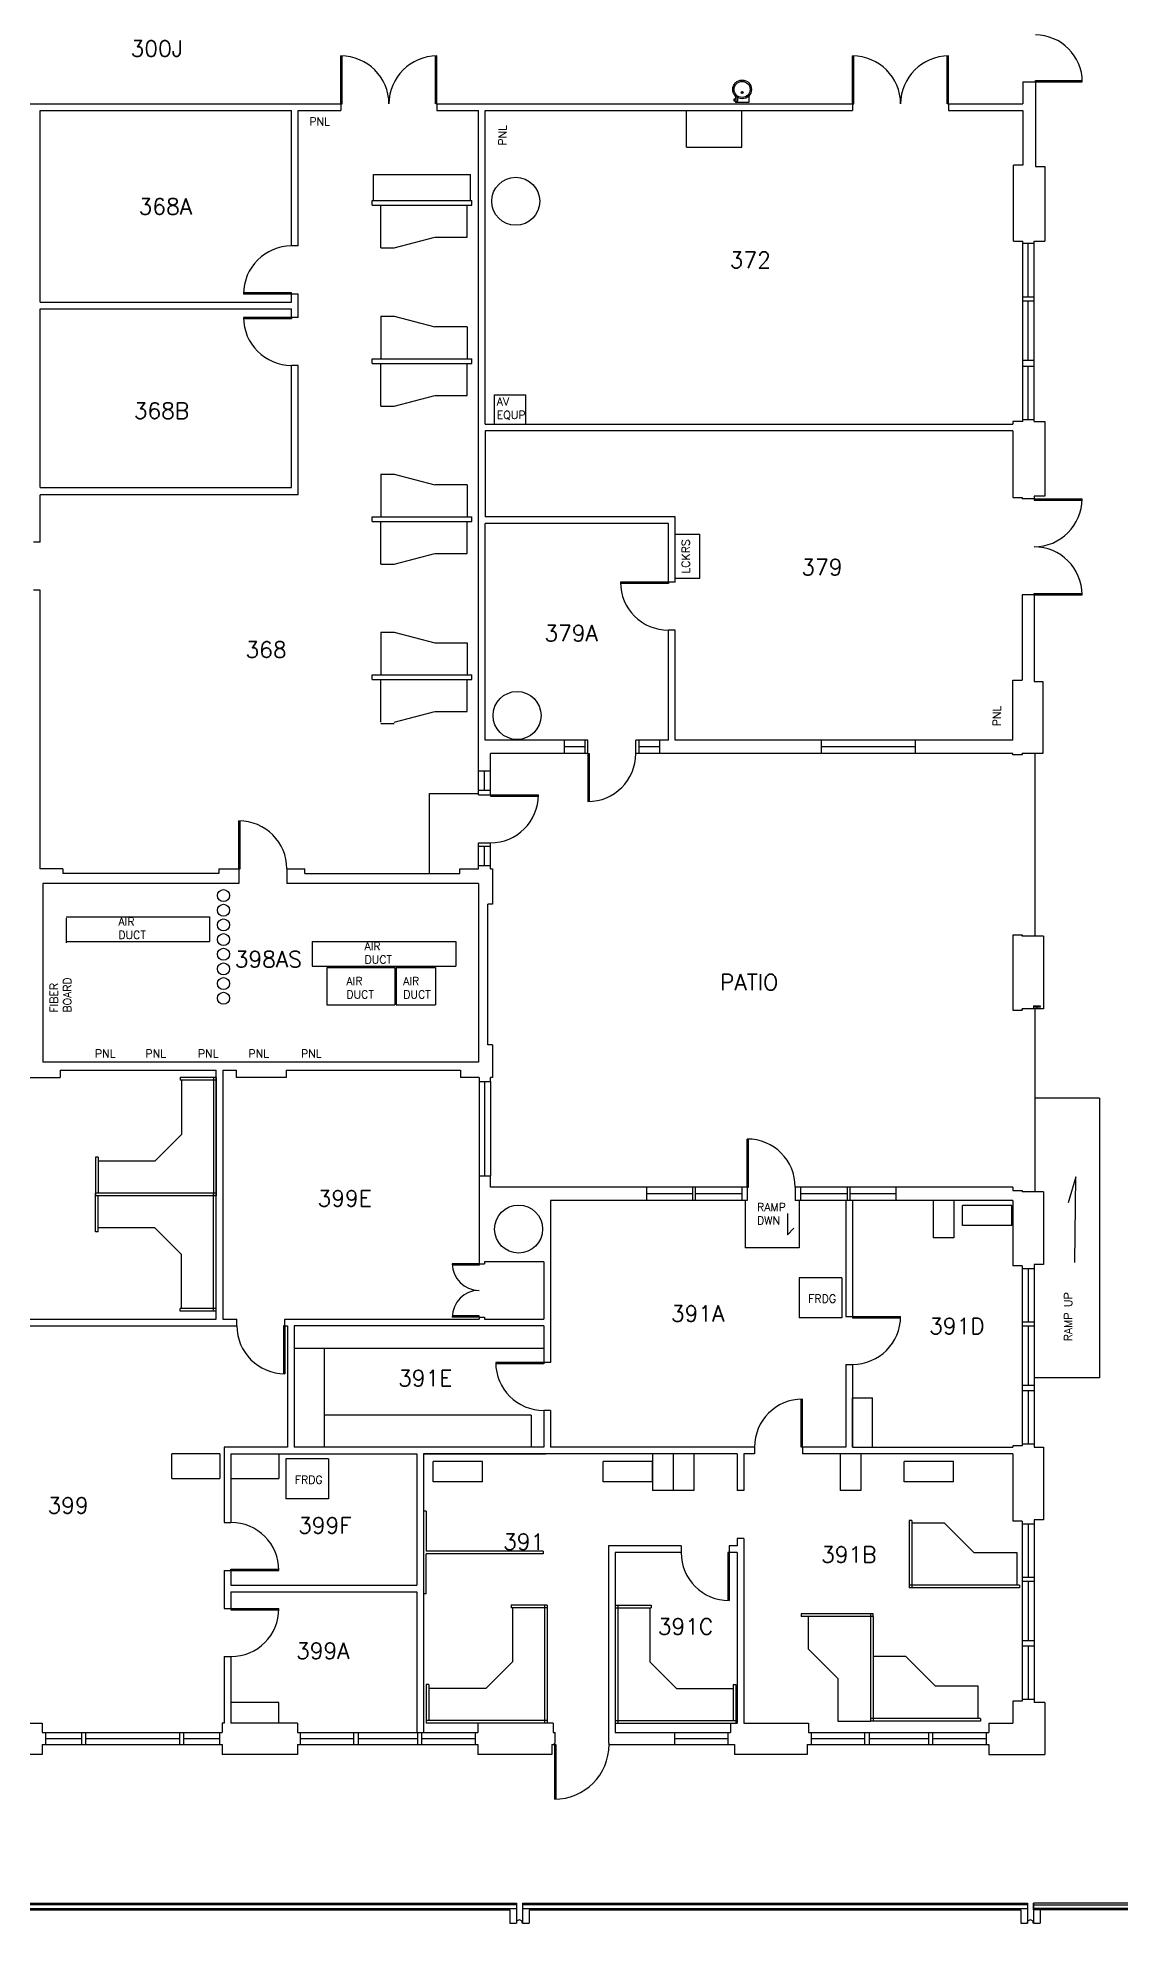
# Model space of a CAD drawing. Header units: inches. Extents: x -10292 to -5324, y 13584 to 17309.
# Drawn here: x -6890 to -6079, y 14535 to 15949 of the extents above; entities that cross this region are included whole.
import ezdxf
from ezdxf.enums import TextEntityAlignment as Align

# ---------------------------------------------------------------- set-up
doc = ezdxf.new("R2010")
doc.units = ezdxf.units.IN
doc.header["$MEASUREMENT"] = 0
doc.layers.get('0').update_dxf_attribs({"plot": 0})
for name, color, linetype in [('A-AREA-IDEN', 7, 'Continuous'), ('A-COLS', 1, 'Continuous'), ('A-DOOR', 3, 'Continuous'), ('A-EQPM', 9, 'Continuous'), ('A-FLOR', 9, 'Continuous'), ('A-FLOR-CASE', 11, 'Continuous'), ('A-FLOR-HRAL', 4, 'Continuous'), ('A-FLOR-PFIX', 9, 'Continuous'), ('A-FLOR-STRS', 9, 'Continuous'), ('A-FURN', 9, 'Continuous'), ('A-GLAZ', 5, 'Continuous'), ('A-WALL-FULL', 7, 'Continuous'), ('A-WALL-PRTN', 9, 'Continuous')]:
    doc.layers.add(name, color=color, linetype=linetype)
doc.layers.get('0').off()
doc.styles.add('SM_BLK_TEXT', font='TC-SIMP.SHX')
doc.styles.get("Standard").update_dxf_attribs({"font": 'romans.shx', "height": 12})

# ---------------------------------------------------------------- blocks, each defined once
blk = doc.blocks.new('WATERFOUNTAIN')
at = {"layer": 'A-FLOR-PFIX'}
for p, q in [((-5, 5), (-5, 2.5)), ((-5, 1.3), (-5, 0)), ((5, 0), (-5, 0)), ((0.8, 7.6), (-0.7, 7.6)), ((0.1, 6.9), (0.1, 8.4)), ((5, 5), (5, 0))]:
    blk.add_line(p, q, dxfattribs=at)
blk.add_lwpolyline([(-6.1, 2.5), (-6.1, 1.3), (-3.3, 1.3), (-3.3, 2.5)], close=True, dxfattribs=at)
for centre, radius in [((0, 9.9), 7), ((0, 9.9), 6), ((-5.6, 1.9), 0.344), ((0.1, 7.6), 0.75)]:
    blk.add_circle(centre, radius, dxfattribs=at)
at = {"style": 'SM_BLK_TEXT'}
for tag, p in [('INFO_BLOCK_ID', (0, 0)), ('SM_DESCRIPTION', (0, -18)), ('ROOM_NUMBER', (0, -9)), ('HEIGHT', (0, -27)), ('COMMENT', (0, -36))]:
    blk.add_attdef(tag, text='', height=6, dxfattribs=at).set_placement(p, align=Align.CENTER)

msp = doc.modelspace()

# ---------------------------------------------------------------- linework, layer by layer
at = {"layer": 'A-COLS'}
for centre in [(-6531.8, 15826.3), (-6530.8, 15440.8), (-6529.6, 15055.8)]:
    msp.add_circle(centre, 18, dxfattribs=at)
at = {"layer": 'A-DOOR'}
for p, q in [((-6662.8, 15899.3), (-6662.8, 15935.3)), ((-6661.8, 15899.3), (-6661.8, 15935.3)), ((-6591.8, 15899.3), (-6591.8, 15935.3)), ((-6590.8, 15899.3), (-6590.8, 15935.3)), ((-6279.3, 15899.3), (-6279.3, 15935.3)), ((-6278.3, 15899.3), (-6278.3, 15935.3)), ((-6208.3, 15899.3), (-6208.3, 15935.3)), ((-6207.3, 15899.3), (-6207.3, 15935.3)), ((-6142.3, 15915.8), (-6142.3, 15916.8)), ((-6142.3, 15916.8), (-6107.1, 15916.8)), ((-6142.3, 15915.8), (-6107.1, 15915.8)), ((-6662.8, 15899.3), (-6661.8, 15899.3)), ((-6590.8, 15899.3), (-6591.8, 15899.3)), ((-6279.3, 15899.3), (-6278.3, 15899.3)), ((-6207.3, 15899.3), (-6208.3, 15899.3)), ((-6699.8, 15757.8), (-6735.8, 15757.8)), ((-6699.8, 15756.8), (-6735.8, 15756.8)), ((-6699.8, 15756.8), (-6699.8, 15757.8)), ((-6699.8, 15739.3), (-6735.8, 15739.3)), ((-6699.8, 15738.3), (-6735.8, 15738.3)), ((-6699.8, 15739.3), (-6699.8, 15738.3)), ((-6143.3, 15603.3), (-6107.3, 15603.3)), ((-6143.3, 15603.3), (-6143.3, 15602.3)), ((-6143.3, 15602.3), (-6107.3, 15602.3)), ((-6417.3, 15540.8), (-6453.3, 15540.8)), ((-6417.3, 15539.8), (-6453.3, 15539.8)), ((-6417.3, 15540.8), (-6417.3, 15539.8)), ((-6143.3, 15531.3), (-6143.3, 15532.3)), ((-6143.3, 15532.3), (-6107.3, 15532.3)), ((-6143.3, 15531.3), (-6107.3, 15531.3)), ((-6477.8, 15412.3), (-6477.8, 15376.3)), ((-6477.8, 15412.3), (-6476.8, 15412.3)), ((-6476.8, 15412.3), (-6476.8, 15376.3)), ((-6550.8, 15381.3), (-6514.8, 15381.3)), ((-6550.8, 15381.3), (-6550.8, 15380.3)), ((-6550.8, 15380.3), (-6514.8, 15380.3)), ((-6739.3, 15325.8), (-6739.3, 15361.8)), ((-6738.3, 15325.8), (-6738.3, 15361.8)), ((-6739.3, 15325.8), (-6738.3, 15325.8)), ((-6358.3, 15087.3), (-6358.3, 15123.3)), ((-6357.3, 15087.3), (-6357.3, 15123.3)), ((-6358.3, 15087.3), (-6357.3, 15087.3)), ((-6559.3, 15029.8), (-6579.3, 15029.8)), ((-6559.3, 15028.8), (-6579.3, 15028.8)), ((-6559.3, 15029.8), (-6559.3, 15028.8)), ((-6559.3, 14990.8), (-6579.3, 14990.8)), ((-6559.3, 14989.8), (-6579.3, 14989.8)), ((-6559.3, 14989.8), (-6559.3, 14990.8)), ((-6279.3, 14990.3), (-6243.3, 14990.3)), ((-6279.3, 14990.3), (-6279.3, 14989.3)), ((-6279.3, 14989.3), (-6243.3, 14989.3)), ((-6704.8, 14983.3), (-6705.8, 14983.3)), ((-6705.8, 14983.3), (-6705.8, 14947.3)), ((-6704.8, 14983.3), (-6704.8, 14947.3)), ((-6510.8, 14955.8), (-6546.8, 14955.8)), ((-6510.8, 14954.8), (-6546.8, 14954.8)), ((-6510.8, 14955.8), (-6510.8, 14954.8)), ((-6317.8, 14892.3), (-6317.8, 14928.3)), ((-6316.8, 14892.3), (-6316.8, 14928.3)), ((-6316.8, 14892.3), (-6317.8, 14892.3)), ((-6745.3, 14799.8), (-6745.3, 14800.8)), ((-6745.3, 14800.8), (-6709.3, 14800.8)), ((-6371.8, 14813.3), (-6372.8, 14813.3)), ((-6372.8, 14813.3), (-6372.8, 14777.3)), ((-6371.8, 14813.3), (-6371.8, 14777.3)), ((-6745.3, 14799.8), (-6709.3, 14799.8)), ((-6745.3, 14771.3), (-6709.3, 14771.3)), ((-6745.3, 14771.3), (-6745.3, 14770.3)), ((-6745.3, 14770.3), (-6709.3, 14770.3)), ((-6502.8, 14669.3), (-6502.8, 14628.3)), ((-6502.8, 14669.3), (-6501.8, 14669.3)), ((-6501.8, 14669.3), (-6501.8, 14628.3))]:
    msp.add_line(p, q, dxfattribs=at)
for centre, radius, start, end in [((-6142.3, 15915.8), 35.2, 0, 90), ((-6662.8, 15899.3), 36, 0, 90), ((-6590.8, 15899.3), 36, 90, 180), ((-6279.3, 15899.3), 36, 0, 90), ((-6207.3, 15899.3), 36, 90, 180), ((-6699.8, 15756.8), 36, 90, 180), ((-6699.8, 15739.3), 36, 180, 270), ((-6143.3, 15603.3), 36, 270, 0), ((-6143.3, 15531.3), 36, 0, 90), ((-6417.3, 15540.8), 36, 180, 270), ((-6477.8, 15412.3), 36, 270, 0), ((-6550.8, 15381.3), 36, 270, 0), ((-6739.3, 15325.8), 36, 0, 90), ((-6358.3, 15087.3), 36, 0, 90), ((-6559.3, 15029.8), 20, 180, 270), ((-6559.3, 14989.8), 20, 90, 180), ((-6279.3, 14990.3), 36, 270, 0), ((-6704.8, 14983.3), 36, 180, 270), ((-6510.8, 14955.8), 36, 180, 270), ((-6316.8, 14892.3), 36, 90, 180), ((-6745.3, 14799.8), 36, 0, 90), ((-6371.8, 14813.3), 36, 180, 270), ((-6745.3, 14771.3), 36, 270, 0), ((-6502.8, 14669.3), 41, 270, 0)]:
    msp.add_arc(centre, radius, start, end, dxfattribs=at)
at = {"layer": 'A-EQPM'}
for p, q in [((-6547.8, 15681.3), (-6524.3, 15681.3)), ((-6547.8, 15659.3), (-6547.8, 15681.3)), ((-6524.3, 15659.3), (-6524.3, 15681.3)), ((-6868.8, 15289.8), (-6761.3, 15289.8)), ((-6868.8, 15288.8), (-6868.8, 15270.3)), ((-6761.3, 15289.8), (-6761.3, 15271.3)), ((-6868.8, 15271.3), (-6761.3, 15271.3)), ((-6684.3, 15271.3), (-6576.8, 15271.3)), ((-6684.3, 15271.3), (-6684.3, 15252.8)), ((-6576.8, 15271.3), (-6576.8, 15252.8)), ((-6684.3, 15252.8), (-6576.8, 15252.8)), ((-6673.3, 15251.8), (-6673.3, 15223.8)), ((-6673.2, 15251.8), (-6622.3, 15251.8)), ((-6622.3, 15251.8), (-6622.3, 15223.8)), ((-6621.3, 15251.8), (-6591.8, 15251.8)), ((-6621.3, 15251.8), (-6621.3, 15223.8)), ((-6591.8, 15251.8), (-6591.8, 15223.8)), ((-6673.3, 15223.8), (-6622.5, 15223.8)), ((-6621.3, 15223.8), (-6591.8, 15223.8)), ((-6319.3, 15019.3), (-6319.3, 14989.3)), ((-6287.3, 15019.3), (-6319.3, 15019.3)), ((-6287.3, 15019.3), (-6287.3, 14989.3)), ((-6287.3, 14989.3), (-6319.3, 14989.3)), ((-6704.2, 14883.6), (-6704.2, 14853.6)), ((-6672.2, 14883.6), (-6704.2, 14883.6)), ((-6672.2, 14883.6), (-6672.2, 14853.6)), ((-6672.2, 14853.6), (-6704.2, 14853.6))]:
    msp.add_line(p, q, dxfattribs=at)
for centre in [(-6750.8, 15305.8), (-6750.8, 15294.8), (-6750.8, 15283.8), (-6750.8, 15272.8), (-6750.8, 15261.8), (-6750.8, 15250.8), (-6750.8, 15239.8), (-6750.8, 15228.8)]:
    msp.add_circle(centre, 4.5, dxfattribs=at)
at = {"layer": 'A-FLOR'}
for p, q in [((-6142.8, 15412.3), (-6142.8, 15275.3)), ((-6142.8, 15220.8), (-6142.8, 15083.8)), ((-6094.3, 15153.8), (-6142.8, 15153.8)), ((-6094.3, 15153.8), (-6094.3, 14944.3)), ((-6112, 15094.9), (-6117.6, 15075.4)), ((-6112.6, 15030.7), (-6112, 15094.9)), ((-6359.8, 15077.3), (-6359.8, 15041.8)), ((-6319.3, 15077.3), (-6319.3, 15041.8)), ((-6328, 15067.4), (-6328, 15051.4)), ((-6328, 15051.4), (-6323.4, 15056.5)), ((-6319.3, 15041.8), (-6359.8, 15041.8)), ((-6094.3, 14944.3), (-6142.8, 14944.3)), ((-6909.8, 14550.3), (-6531.3, 14550.3)), ((-6531.3, 14550.3), (-6531.3, 14535.3)), ((-6526.8, 14550.3), (-6526.8, 14545.3)), ((-6526.8, 14550.3), (-6148.3, 14550.3)), ((-6148.3, 14550.3), (-6148.3, 14535.3)), ((-6025.8, 14550.3), (-6143.8, 14550.3)), ((-6143.8, 14545.3), (-6143.8, 14550.3)), ((-6143.8, 14550.3), (-6143.8, 14545.3)), ((-6904.8, 14545.3), (-6536.3, 14545.3)), ((-6536.3, 14545.3), (-6536.3, 14535.3)), ((-6536.3, 14535.3), (-6531.3, 14535.3)), ((-6526.8, 14545.3), (-6526.8, 14535.3)), ((-6526.8, 14535.3), (-6521.8, 14535.3)), ((-6521.8, 14545.3), (-6153.3, 14545.3)), ((-6521.8, 14545.3), (-6521.8, 14535.3)), ((-6153.3, 14545.3), (-6153.3, 14535.3)), ((-6153.3, 14535.3), (-6148.3, 14535.3)), ((-6020.8, 14545.3), (-6143.8, 14545.3)), ((-6143.8, 14545.3), (-6143.8, 14535.3)), ((-6143.8, 14535.3), (-6138.8, 14535.3)), ((-6138.8, 14545.3), (-6138.8, 14535.3))]:
    msp.add_line(p, q, dxfattribs=at)
for centre in [(-6529.1, 14535.6), (-6146.1, 14535.6)]:
    msp.add_arc(centre, 2.26, 353.9744, 186.0256, dxfattribs=at)
at = {"layer": 'A-FLOR-CASE'}
for p, q in [((-6403.8, 15866.8), (-6403.8, 15894.3)), ((-6362.3, 15866.8), (-6362.3, 15894.3)), ((-6403.8, 15866.8), (-6362.3, 15866.8)), ((-6638.3, 15846.3), (-6565.8, 15846.3)), ((-6638.3, 15826.8), (-6638.3, 15846.3)), ((-6565.8, 15826.8), (-6565.8, 15846.3)), ((-6412.3, 15576.8), (-6393.8, 15576.8)), ((-6393.8, 15543.8), (-6393.8, 15576.8)), ((-6412.3, 15543.8), (-6393.8, 15543.8)), ((-6218.8, 15076.8), (-6218.8, 15049.3)), ((-6203.3, 15076.8), (-6203.3, 15049.3)), ((-6160, 15073.4), (-6197, 15073.4)), ((-6197, 15058.4), (-6197, 15073.4)), ((-6160, 15058.4), (-6160, 15073.4)), ((-6160, 15058.4), (-6197, 15058.4)), ((-6203.3, 15049.3), (-6218.8, 15049.3)), ((-6510.8, 14966.3), (-6697.8, 14966.3)), ((-6675.3, 14966.3), (-6675.3, 14892.3)), ((-6279.3, 14892.3), (-6279.3, 14929.3)), ((-6279.3, 14929.3), (-6264.3, 14929.3)), ((-6264.3, 14892.3), (-6264.3, 14929.3)), ((-6520.3, 14916.3), (-6675.3, 14916.3)), ((-6520.3, 14916.3), (-6520.3, 14892.3)), ((-6753.5, 14887.3), (-6789.5, 14887.3)), ((-6789.5, 14868.8), (-6789.5, 14887.3)), ((-6753.5, 14887.3), (-6753.5, 14868.8)), ((-6709.3, 14887.3), (-6709.3, 14868.8)), ((-6429.2, 14887.3), (-6429.2, 14859.8)), ((-6413.7, 14887.3), (-6413.7, 14859.8)), ((-6398.2, 14887.3), (-6398.2, 14859.8)), ((-6288.6, 14887.3), (-6288.6, 14859.8)), ((-6279.3, 14892.3), (-6264.3, 14892.3)), ((-6273.1, 14887.3), (-6273.1, 14859.8)), ((-6556.7, 14881.4), (-6593.7, 14881.4)), ((-6593.7, 14866.4), (-6593.7, 14881.4)), ((-6556.7, 14866.4), (-6556.7, 14881.4)), ((-6429.2, 14881.4), (-6466.2, 14881.4)), ((-6466.2, 14866.4), (-6466.2, 14881.4)), ((-6429.2, 14866.4), (-6429.2, 14881.4)), ((-6203.6, 14881.4), (-6240.6, 14881.4)), ((-6240.6, 14866.4), (-6240.6, 14881.4)), ((-6203.6, 14866.4), (-6203.6, 14881.4)), ((-6789.5, 14868.8), (-6753.5, 14868.8)), ((-6745.3, 14868.8), (-6709.3, 14868.8)), ((-6556.7, 14866.4), (-6593.7, 14866.4)), ((-6429.2, 14866.4), (-6466.2, 14866.4)), ((-6413.7, 14859.8), (-6429.2, 14859.8)), ((-6398.2, 14859.8), (-6413.7, 14859.8)), ((-6273.1, 14859.8), (-6288.6, 14859.8)), ((-6203.6, 14866.4), (-6240.6, 14866.4)), ((-6709.3, 14700.8), (-6745.3, 14700.8)), ((-6709.3, 14685.3), (-6709.3, 14700.8))]:
    msp.add_line(p, q, dxfattribs=at)
at = {"layer": 'A-FLOR-HRAL'}
for p, q in [((-6909.8, 14549.3), (-6531.3, 14549.3)), ((-6531.3, 14549.3), (-6531.3, 14546.3)), ((-6526.8, 14549.3), (-6148.3, 14549.3)), ((-6526.8, 14549.3), (-6526.8, 14546.3)), ((-6148.3, 14549.3), (-6148.3, 14546.3)), ((-6143.8, 14549.3), (-6143.8, 14546.3)), ((-6021.8, 14548.8), (-6143.8, 14548.8)), ((-6143.8, 14548.8), (-6143.8, 14546.3)), ((-6909.8, 14546.3), (-6531.3, 14546.3)), ((-6526.8, 14546.3), (-6148.3, 14546.3)), ((-6021.8, 14546.3), (-6143.8, 14546.3))]:
    msp.add_line(p, q, dxfattribs=at)
at = {"layer": 'A-FLOR-STRS'}
for p, q in [((-6596.3, 15322.3), (-6596.3, 15382.3)), ((-6596.3, 15382.3), (-6559.8, 15382.3))]:
    msp.add_line(p, q, dxfattribs=at)
at = {"layer": 'A-FURN'}
for p, q in [((-6632.8, 15791.3), (-6632.8, 15823.3)), ((-6568.3, 15799.3), (-6568.3, 15823.3)), ((-6632.8, 15791.3), (-6622.8, 15791.3)), ((-6622.8, 15791.3), (-6592.3, 15799.3)), ((-6592.1, 15799.3), (-6568.3, 15799.3)), ((-6632.8, 15740.3), (-6622.8, 15740.3)), ((-6632.8, 15740.3), (-6632.8, 15708.3)), ((-6622.8, 15740.3), (-6592.3, 15732.3)), ((-6592.1, 15732.4), (-6568.3, 15732.4)), ((-6568.3, 15732.3), (-6568.3, 15708.3)), ((-6632.8, 15672.8), (-6632.8, 15704.8)), ((-6568.3, 15680.8), (-6568.3, 15704.8)), ((-6622.8, 15672.8), (-6592.3, 15680.8)), ((-6592.1, 15680.8), (-6568.3, 15680.8)), ((-6632.8, 15672.8), (-6622.8, 15672.8)), ((-6632.8, 15621.8), (-6622.8, 15621.8)), ((-6632.8, 15621.8), (-6632.8, 15589.8)), ((-6622.8, 15621.8), (-6592.3, 15613.8)), ((-6592.1, 15613.9), (-6568.3, 15613.9)), ((-6568.3, 15613.8), (-6568.3, 15589.8)), ((-6632.8, 15554.3), (-6632.8, 15586.3)), ((-6568.3, 15562.3), (-6568.3, 15586.3)), ((-6632.8, 15554.3), (-6622.8, 15554.3)), ((-6622.8, 15554.3), (-6592.3, 15562.3)), ((-6592.1, 15562.3), (-6568.3, 15562.3)), ((-6632.8, 15503.3), (-6622.8, 15503.3)), ((-6632.8, 15503.3), (-6632.8, 15471.3)), ((-6622.8, 15503.3), (-6592.3, 15495.3)), ((-6592.1, 15495.4), (-6568.3, 15495.4)), ((-6568.3, 15495.3), (-6568.3, 15471.3)), ((-6632.8, 15435.8), (-6632.8, 15467.8)), ((-6568.3, 15443.8), (-6568.3, 15467.8)), ((-6622.8, 15435.8), (-6592.3, 15443.8)), ((-6592.1, 15443.8), (-6568.3, 15443.8)), ((-6632.8, 15434.8), (-6622.8, 15434.8)), ((-6782.3, 15167.3), (-6782.3, 15126.8)), ((-6802.3, 15106.8), (-6782.3, 15126.8)), ((-6802.3, 15106.8), (-6844.8, 15106.8)), ((-6802.3, 15056.8), (-6844.8, 15056.8)), ((-6802.3, 15056.8), (-6782.3, 15036.8)), ((-6782.3, 14996.3), (-6782.3, 15036.8)), ((-6210.3, 14835.3), (-6234.8, 14835.3)), ((-6210.3, 14835.3), (-6188.3, 14813.3)), ((-6188.3, 14813.3), (-6156.3, 14813.3)), ((-6156.3, 14813.3), (-6156.3, 14788.8)), ((-6534.3, 14771.8), (-6534.3, 14731.3)), ((-6431.3, 14771.8), (-6431.3, 14731.3)), ((-6312.3, 14740.8), (-6312.3, 14765.3)), ((-6554.3, 14711.3), (-6534.3, 14731.3)), ((-6411.3, 14711.3), (-6431.3, 14731.3)), ((-6312.3, 14740.8), (-6290.3, 14718.8)), ((-6239.3, 14735.3), (-6263.8, 14735.3)), ((-6239.3, 14735.3), (-6217.3, 14713.3)), ((-6290.3, 14718.8), (-6290.3, 14686.8)), ((-6554.3, 14711.3), (-6596.8, 14711.3)), ((-6411.3, 14711.3), (-6368.8, 14711.3)), ((-6217.3, 14713.3), (-6185.3, 14713.3)), ((-6185.3, 14713.3), (-6185.3, 14688.8)), ((-6290.3, 14686.8), (-6265.8, 14686.8))]:
    msp.add_line(p, q, dxfattribs=at)
at = {"layer": 'A-GLAZ'}
for p, q in [((-6151.8, 15754.8), (-6151.8, 15794.8)), ((-6147.8, 15754.8), (-6147.8, 15794.8)), ((-6143.3, 15754.8), (-6143.3, 15794.8)), ((-6151.8, 15707.3), (-6151.8, 15751.8)), ((-6147.8, 15707.3), (-6147.8, 15751.8)), ((-6143.3, 15707.3), (-6143.3, 15751.8)), ((-6151.8, 15662.8), (-6151.8, 15702.8)), ((-6147.8, 15662.8), (-6147.8, 15702.8)), ((-6143.3, 15662.8), (-6143.3, 15702.8)), ((-6479.8, 15422.3), (-6495.3, 15422.3)), ((-6479.8, 15417.3), (-6495.3, 15417.3)), ((-6479.8, 15412.3), (-6495.3, 15412.3)), ((-6423.8, 15422.3), (-6439.3, 15422.3)), ((-6423.8, 15417.3), (-6439.3, 15417.3)), ((-6423.8, 15412.3), (-6439.3, 15412.3)), ((-6232.3, 15422.3), (-6302.8, 15422.3)), ((-6232.3, 15417.3), (-6302.8, 15417.3)), ((-6232.3, 15412.3), (-6302.8, 15412.3)), ((-6559.8, 15384.8), (-6559.8, 15399.3)), ((-6555.3, 15384.8), (-6555.3, 15399.3)), ((-6550.8, 15384.8), (-6550.8, 15399.3)), ((-6559.8, 15328.3), (-6559.8, 15342.8)), ((-6555.3, 15328.3), (-6555.3, 15342.8)), ((-6550.8, 15328.3), (-6550.8, 15342.8)), ((-6559.3, 15166.3), (-6559.3, 15095.8)), ((-6555.1, 15166.3), (-6555.1, 15095.8)), ((-6550.8, 15166.3), (-6550.8, 15095.8)), ((-6399.3, 15087.3), (-6433.8, 15087.3)), ((-6362.3, 15087.3), (-6397.3, 15087.3)), ((-6283.3, 15087.3), (-6318.3, 15087.3)), ((-6246.8, 15087.3), (-6281.3, 15087.3)), ((-6399.3, 15082.3), (-6433.8, 15082.3)), ((-6399.3, 15077.3), (-6433.8, 15077.3)), ((-6362.3, 15082.3), (-6397.3, 15082.3)), ((-6362.3, 15077.3), (-6397.3, 15077.3)), ((-6283.3, 15082.3), (-6318.3, 15082.3)), ((-6283.3, 15077.3), (-6318.3, 15077.3)), ((-6246.8, 15082.3), (-6281.3, 15082.3)), ((-6246.8, 15077.3), (-6281.3, 15077.3)), ((-6152.3, 15026.3), (-6152.3, 14986.3)), ((-6147.8, 15026.3), (-6147.8, 14986.3)), ((-6143.3, 15026.3), (-6143.3, 14986.3)), ((-6152.3, 14983.3), (-6152.3, 14938.8)), ((-6147.8, 14983.3), (-6147.8, 14938.8)), ((-6143.3, 14983.3), (-6143.3, 14938.8)), ((-6152.3, 14934.8), (-6152.3, 14894.8)), ((-6147.8, 14934.8), (-6147.8, 14894.8)), ((-6143.3, 14934.8), (-6143.3, 14894.8)), ((-6152.3, 14834.8), (-6152.3, 14794.8)), ((-6147.8, 14834.8), (-6147.8, 14794.8)), ((-6143.3, 14834.8), (-6143.3, 14794.8)), ((-6152.3, 14791.8), (-6152.3, 14747.3)), ((-6147.8, 14791.8), (-6147.8, 14747.3)), ((-6143.3, 14791.8), (-6143.3, 14747.3)), ((-6152.3, 14743.3), (-6152.3, 14703.3)), ((-6147.8, 14743.3), (-6147.8, 14703.3)), ((-6143.3, 14743.3), (-6143.3, 14703.3)), ((-6884.3, 14678.3), (-6857.3, 14678.3)), ((-6884.3, 14673.8), (-6857.3, 14673.8)), ((-6854.3, 14678.3), (-6783.8, 14678.3)), ((-6854.3, 14673.8), (-6783.8, 14673.8)), ((-6780.8, 14678.3), (-6753.8, 14678.3)), ((-6780.8, 14673.8), (-6753.8, 14673.8)), ((-6693.3, 14678.3), (-6653.3, 14678.3)), ((-6693.3, 14673.8), (-6653.3, 14673.8)), ((-6649.8, 14678.3), (-6605.3, 14678.3)), ((-6649.8, 14673.8), (-6605.3, 14673.8)), ((-6602.3, 14678.3), (-6562.3, 14678.3)), ((-6602.3, 14673.8), (-6562.3, 14673.8)), ((-6412.8, 14678.3), (-6372.8, 14678.3)), ((-6412.8, 14673.8), (-6372.8, 14673.8)), ((-6310.3, 14678.3), (-6270.3, 14678.3)), ((-6310.3, 14673.8), (-6270.3, 14673.8)), ((-6266.8, 14678.3), (-6222.3, 14678.3)), ((-6266.8, 14673.8), (-6222.3, 14673.8)), ((-6219.3, 14678.3), (-6179.3, 14678.3)), ((-6219.3, 14673.8), (-6179.3, 14673.8)), ((-6884.3, 14669.3), (-6857.3, 14669.3)), ((-6854.3, 14669.3), (-6783.8, 14669.3)), ((-6780.8, 14669.3), (-6753.8, 14669.3)), ((-6693.3, 14669.3), (-6653.3, 14669.3)), ((-6649.8, 14669.3), (-6605.3, 14669.3)), ((-6602.3, 14669.3), (-6562.3, 14669.3)), ((-6412.8, 14669.3), (-6372.8, 14669.3)), ((-6310.3, 14669.3), (-6270.3, 14669.3)), ((-6266.8, 14669.3), (-6222.3, 14669.3)), ((-6219.3, 14669.3), (-6179.3, 14669.3))]:
    msp.add_line(p, q, dxfattribs=at)
at = {"layer": 'A-WALL-FULL'}
for p, q in [((-6151.8, 15915.8), (-6151.8, 15899.3)), ((-6151.8, 15915.8), (-6142.3, 15915.8)), ((-6142.3, 15915.8), (-6142.3, 15852.3)), ((-6974.8, 15899.3), (-6662.8, 15899.3)), ((-6888.3, 15750.8), (-6888.3, 15894.3)), ((-6888.3, 15894.3), (-6699.8, 15894.3)), ((-6699.8, 15792.8), (-6699.8, 15894.3)), ((-6694.8, 15792.8), (-6694.8, 15894.3)), ((-6694.8, 15894.3), (-6662.8, 15894.3)), ((-6662.8, 15899.3), (-6662.8, 15894.3)), ((-6590.8, 15899.3), (-6590.8, 15894.3)), ((-6590.8, 15899.3), (-6279.3, 15899.3)), ((-6590.8, 15894.3), (-6559.8, 15894.3)), ((-6559.8, 15399.3), (-6559.8, 15894.3)), ((-6554.8, 15659.3), (-6554.8, 15894.3)), ((-6554.8, 15894.3), (-6279.3, 15894.3)), ((-6279.3, 15899.3), (-6279.3, 15894.3)), ((-6207.3, 15899.3), (-6151.8, 15899.3)), ((-6207.3, 15899.3), (-6207.3, 15894.3)), ((-6207.3, 15894.3), (-6151.8, 15894.3)), ((-6151.8, 15894.3), (-6151.8, 15853.3)), ((-6151.8, 15853.3), (-6158.8, 15853.3)), ((-6158.8, 15796.3), (-6158.8, 15853.3)), ((-6142.3, 15852.3), (-6135.3, 15852.3)), ((-6135.3, 15852.3), (-6135.3, 15796.3)), ((-6694.8, 15792.8), (-6699.8, 15792.8)), ((-6158.8, 15796.3), (-6151.8, 15796.3)), ((-6151.8, 15794.8), (-6151.8, 15796.3)), ((-6151.8, 15794.8), (-6143.3, 15794.8)), ((-6143.3, 15794.8), (-6143.3, 15796.3)), ((-6143.3, 15796.3), (-6135.3, 15796.3)), ((-6888.3, 15750.8), (-6699.8, 15750.8)), ((-6694.8, 15756.8), (-6699.8, 15756.8)), ((-6699.8, 15750.8), (-6699.8, 15756.8)), ((-6694.8, 15739.3), (-6694.8, 15756.8)), ((-6151.8, 15754.8), (-6143.3, 15754.8)), ((-6151.8, 15751.8), (-6151.8, 15754.8)), ((-6151.8, 15751.8), (-6143.3, 15751.8)), ((-6143.3, 15751.8), (-6143.3, 15754.8)), ((-6888.3, 15611.8), (-6888.3, 15745.8)), ((-6888.3, 15745.8), (-6699.8, 15745.8)), ((-6699.8, 15739.3), (-6699.8, 15745.8)), ((-6694.8, 15739.3), (-6699.8, 15739.3)), ((-6151.8, 15707.3), (-6143.3, 15707.3)), ((-6151.8, 15702.8), (-6151.8, 15707.3)), ((-6143.3, 15702.8), (-6143.3, 15707.3)), ((-6699.8, 15611.8), (-6699.8, 15703.3)), ((-6694.8, 15703.3), (-6699.8, 15703.3)), ((-6694.8, 15606.3), (-6694.8, 15703.3)), ((-6151.8, 15702.8), (-6143.3, 15702.8)), ((-6554.8, 15659.3), (-6159.3, 15659.3)), ((-6159.3, 15654.3), (-6554.8, 15654.3)), ((-6554.8, 15654.3), (-6554.8, 15589.8)), ((-6159.3, 15661.3), (-6159.3, 15659.3)), ((-6151.8, 15661.3), (-6159.3, 15661.3)), ((-6159.3, 15654.3), (-6159.3, 15604.3)), ((-6151.8, 15661.3), (-6151.8, 15662.8)), ((-6151.8, 15662.8), (-6143.3, 15662.8)), ((-6143.3, 15661.3), (-6143.3, 15662.8)), ((-6143.3, 15661.3), (-6135.3, 15661.3)), ((-6135.3, 15661.3), (-6135.3, 15605.3)), ((-6888.3, 15611.8), (-6699.8, 15611.8)), ((-6694.8, 15606.3), (-6888.3, 15606.3)), ((-6888.3, 15570.8), (-6888.3, 15606.3)), ((-6159.3, 15604.3), (-6152.3, 15604.3)), ((-6152.3, 15604.3), (-6152.3, 15603.3)), ((-6143.3, 15603.3), (-6152.3, 15603.3)), ((-6135.3, 15605.3), (-6143.3, 15605.3)), ((-6143.3, 15605.3), (-6143.3, 15603.3)), ((-6412.3, 15589.8), (-6554.8, 15589.8)), ((-6417.3, 15584.8), (-6554.8, 15584.8)), ((-6554.8, 15422.3), (-6554.8, 15584.8)), ((-6417.3, 15540.8), (-6417.3, 15584.8)), ((-6412.3, 15540.8), (-6412.3, 15589.8)), ((-6888.3, 15570.8), (-6893.3, 15570.8)), ((-6412.3, 15540.8), (-6417.3, 15540.8)), ((-6888.3, 15534.8), (-6893.3, 15534.8)), ((-6888.3, 15325.8), (-6888.3, 15534.8)), ((-6152.3, 15531.3), (-6152.3, 15467.3)), ((-6143.3, 15531.3), (-6152.3, 15531.3)), ((-6143.3, 15531.3), (-6143.3, 15466.3)), ((-6417.3, 15422.3), (-6417.3, 15504.8)), ((-6412.3, 15504.8), (-6417.3, 15504.8)), ((-6412.3, 15422.3), (-6412.3, 15504.8)), ((-6159.3, 15467.3), (-6152.3, 15467.3)), ((-6159.3, 15422.3), (-6159.3, 15467.3)), ((-6143.3, 15466.3), (-6136.8, 15466.3)), ((-6136.8, 15466.3), (-6136.8, 15412.3)), ((-6495.3, 15422.3), (-6554.8, 15422.3)), ((-6550.8, 15399.3), (-6550.8, 15412.3)), ((-6495.3, 15412.3), (-6550.8, 15412.3)), ((-6495.3, 15412.3), (-6495.3, 15422.3)), ((-6479.8, 15412.3), (-6479.8, 15422.3)), ((-6477.8, 15422.3), (-6479.8, 15422.3)), ((-6477.8, 15412.3), (-6479.8, 15412.3)), ((-6477.8, 15412.3), (-6477.8, 15422.3)), ((-6439.3, 15422.3), (-6441.8, 15422.3)), ((-6441.8, 15412.3), (-6441.8, 15422.3)), ((-6439.3, 15412.3), (-6441.8, 15412.3)), ((-6439.3, 15412.3), (-6439.3, 15422.3)), ((-6417.3, 15422.3), (-6423.8, 15422.3)), ((-6423.8, 15412.3), (-6423.8, 15422.3)), ((-6302.8, 15412.3), (-6423.8, 15412.3)), ((-6302.8, 15422.3), (-6412.3, 15422.3)), ((-6302.8, 15422.3), (-6412.3, 15422.3)), ((-6302.8, 15422.3), (-6302.8, 15412.3)), ((-6159.3, 15422.3), (-6232.3, 15422.3)), ((-6232.3, 15422.3), (-6232.3, 15412.3)), ((-6159.3, 15412.3), (-6232.3, 15412.3)), ((-6159.3, 15411.3), (-6159.3, 15412.3)), ((-6152.3, 15411.3), (-6159.3, 15411.3)), ((-6136.8, 15412.3), (-6152.3, 15412.3)), ((-6152.3, 15411.3), (-6152.3, 15412.3)), ((-6152.3, 15412.3), (-6152.3, 15411.3)), ((-6559.8, 15399.3), (-6550.8, 15399.3)), ((-6559.8, 15384.8), (-6550.8, 15384.8)), ((-6559.8, 15381.3), (-6559.8, 15384.8)), ((-6559.8, 15381.3), (-6550.8, 15381.3)), ((-6550.8, 15381.3), (-6550.8, 15384.8)), ((-6559.8, 15342.8), (-6559.8, 15345.3)), ((-6559.8, 15345.3), (-6550.8, 15345.3)), ((-6559.8, 15342.8), (-6550.8, 15342.8)), ((-6550.8, 15342.8), (-6550.8, 15345.3)), ((-6871.3, 15325.8), (-6888.3, 15325.8)), ((-6871.3, 15325.8), (-6871.3, 15322.3)), ((-6754.3, 15325.8), (-6754.3, 15322.3)), ((-6754.3, 15325.8), (-6739.3, 15325.8)), ((-6739.3, 15325.8), (-6739.3, 15314.8)), ((-6703.3, 15325.8), (-6689.8, 15325.8)), ((-6703.3, 15325.8), (-6703.3, 15314.8)), ((-6689.8, 15322.3), (-6689.8, 15325.8)), ((-6573.8, 15322.3), (-6573.8, 15325.8)), ((-6573.8, 15325.8), (-6559.8, 15325.8)), ((-6559.8, 15325.8), (-6559.8, 15328.3)), ((-6559.8, 15328.3), (-6550.8, 15328.3)), ((-6550.8, 15325.8), (-6550.8, 15328.3)), ((-6550.8, 15325.8), (-6549.3, 15325.8)), ((-6549.3, 15325.8), (-6549.3, 15299.3)), ((-6739.3, 15314.8), (-6886.3, 15314.8)), ((-6886.3, 15314.8), (-6886.3, 15180.8)), ((-6754.3, 15322.3), (-6871.3, 15322.3)), ((-6559.8, 15314.8), (-6703.3, 15314.8)), ((-6689.8, 15322.3), (-6573.8, 15322.3)), ((-6559.8, 15314.8), (-6559.8, 15180.8)), ((-6549.3, 15299.3), (-6552.8, 15299.3)), ((-6552.8, 15193.8), (-6552.8, 15299.3)), ((-6159.3, 15276.3), (-6159.3, 15219.8)), ((-6159.3, 15276.3), (-6152.3, 15276.3)), ((-6152.3, 15275.3), (-6152.3, 15276.3)), ((-6152.3, 15276.3), (-6152.3, 15275.3)), ((-6136.3, 15275.3), (-6152.3, 15275.3)), ((-6136.3, 15275.3), (-6136.3, 15220.8)), ((-6159.3, 15219.8), (-6152.3, 15219.8)), ((-6136.3, 15220.8), (-6152.3, 15220.8)), ((-6152.3, 15219.8), (-6152.3, 15220.8)), ((-6152.3, 15220.8), (-6152.3, 15219.8)), ((-6549.3, 15193.8), (-6552.8, 15193.8)), ((-6549.3, 15193.8), (-6549.3, 15169.3)), ((-6897.3, 15169.3), (-6873.3, 15169.3)), ((-6559.8, 15180.8), (-6886.3, 15180.8)), ((-6873.3, 15174.8), (-6756.3, 15174.8)), ((-6873.3, 15174.8), (-6873.3, 15169.3)), ((-6756.3, 14988.3), (-6756.3, 15174.8)), ((-6751.3, 15174.8), (-6751.3, 14988.3)), ((-6751.3, 15174.8), (-6741.3, 15174.8)), ((-6741.3, 15174.8), (-6741.3, 15169.3)), ((-6703.8, 15169.3), (-6741.3, 15169.3)), ((-6703.8, 15174.8), (-6703.8, 15169.3)), ((-6703.8, 15174.8), (-6573.3, 15174.8)), ((-6573.3, 15174.8), (-6573.3, 15169.3)), ((-6559.3, 15169.3), (-6573.3, 15169.3)), ((-6559.3, 15169.3), (-6559.3, 15166.3)), ((-6549.3, 15169.3), (-6550.8, 15169.3)), ((-6550.8, 15166.3), (-6550.8, 15169.3)), ((-6559.3, 15166.3), (-6550.8, 15166.3)), ((-6559.3, 15095.8), (-6550.8, 15095.8)), ((-6559.3, 15095.8), (-6559.3, 15029.8)), ((-6550.8, 15087.3), (-6550.8, 15095.8)), ((-6433.8, 15087.3), (-6550.8, 15087.3)), ((-6433.8, 15087.3), (-6550.8, 15087.3)), ((-6433.8, 15087.3), (-6433.8, 15077.3)), ((-6399.3, 15087.3), (-6399.3, 15077.3)), ((-6397.3, 15087.3), (-6399.3, 15087.3)), ((-6397.3, 15087.3), (-6397.3, 15077.3)), ((-6362.3, 15087.3), (-6362.3, 15077.3)), ((-6358.3, 15087.3), (-6362.3, 15087.3)), ((-6358.3, 15087.3), (-6358.3, 15077.3)), ((-6318.3, 15087.3), (-6322.3, 15087.3)), ((-6322.3, 15087.3), (-6322.3, 15077.3)), ((-6318.3, 15087.3), (-6318.3, 15077.3)), ((-6283.3, 15087.3), (-6283.3, 15077.3)), ((-6281.3, 15087.3), (-6283.3, 15087.3)), ((-6281.3, 15087.3), (-6281.3, 15077.3)), ((-6159.3, 15087.3), (-6246.8, 15087.3)), ((-6246.8, 15087.3), (-6246.8, 15077.3)), ((-6159.3, 15087.3), (-6159.3, 15084.8)), ((-6159.3, 15084.8), (-6152.3, 15084.8)), ((-6152.3, 15084.8), (-6152.3, 15083.8)), ((-6152.3, 15084.8), (-6152.3, 15083.8)), ((-6136.3, 15083.8), (-6152.3, 15083.8)), ((-6136.3, 15083.8), (-6136.3, 15029.3)), ((-6433.8, 15077.3), (-6505.8, 15077.3)), ((-6505.8, 15077.3), (-6505.8, 14955.8)), ((-6397.3, 15077.3), (-6399.3, 15077.3)), ((-6358.3, 15077.3), (-6362.3, 15077.3)), ((-6318.3, 15077.3), (-6322.3, 15077.3)), ((-6284.3, 15077.3), (-6284.3, 14990.3)), ((-6281.3, 15077.3), (-6283.3, 15077.3)), ((-6279.3, 15077.3), (-6279.3, 14990.3)), ((-6159.3, 15077.3), (-6246.8, 15077.3)), ((-6159.3, 15077.3), (-6159.3, 15028.3)), ((-6559.3, 15029.8), (-6555.3, 15029.8)), ((-6555.3, 15031.3), (-6555.3, 15029.8)), ((-6510.8, 15031.3), (-6555.3, 15031.3)), ((-6510.8, 15031.3), (-6510.8, 14988.3)), ((-6152.3, 15028.3), (-6159.3, 15028.3)), ((-6152.3, 15028.3), (-6152.3, 15026.3)), ((-6136.3, 15029.3), (-6143.3, 15029.3)), ((-6143.3, 15029.3), (-6143.3, 15026.3)), ((-6152.3, 15026.3), (-6143.3, 15026.3)), ((-6992.8, 14988.3), (-6756.3, 14988.3)), ((-6751.3, 14988.3), (-6740.8, 14988.3)), ((-6740.8, 14983.3), (-6740.8, 14988.3)), ((-6704.8, 14988.3), (-6559.3, 14988.3)), ((-6704.8, 14983.3), (-6704.8, 14988.3)), ((-6559.3, 14989.8), (-6559.3, 14988.3)), ((-6559.3, 14989.8), (-6555.3, 14989.8)), ((-6555.3, 14989.8), (-6555.3, 14988.3)), ((-6555.3, 14988.3), (-6510.8, 14988.3)), ((-6284.3, 14990.3), (-6279.3, 14990.3)), ((-6152.3, 14986.3), (-6143.3, 14986.3)), ((-6152.3, 14986.3), (-6152.3, 14983.3)), ((-6143.3, 14986.3), (-6143.3, 14983.3)), ((-6992.8, 14983.3), (-6740.8, 14983.3)), ((-6704.8, 14983.3), (-6702.8, 14983.3)), ((-6702.8, 14983.3), (-6702.8, 14892.3)), ((-6697.8, 14983.3), (-6697.8, 14892.3)), ((-6510.8, 14983.3), (-6697.8, 14983.3)), ((-6675.3, 14983.3), (-6675.3, 14983.3)), ((-6510.8, 14983.3), (-6510.8, 14955.8)), ((-6152.3, 14983.3), (-6143.3, 14983.3)), ((-6505.8, 14955.8), (-6510.8, 14955.8)), ((-6284.3, 14954.3), (-6284.3, 14892.3)), ((-6284.3, 14954.3), (-6279.3, 14954.3)), ((-6279.3, 14954.3), (-6279.3, 14892.3)), ((-6152.3, 14938.8), (-6143.3, 14938.8)), ((-6152.3, 14938.8), (-6152.3, 14934.8)), ((-6152.3, 14934.8), (-6143.3, 14934.8)), ((-6143.3, 14938.8), (-6143.3, 14934.8)), ((-6510.8, 14919.8), (-6510.8, 14892.3)), ((-6505.8, 14919.8), (-6510.8, 14919.8)), ((-6505.8, 14919.8), (-6505.8, 14892.3)), ((-6750.3, 14892.3), (-6750.3, 14835.8)), ((-6702.8, 14892.3), (-6750.3, 14892.3)), ((-6745.3, 14887.3), (-6605.8, 14887.3)), ((-6745.3, 14887.3), (-6745.3, 14835.8)), ((-6510.8, 14892.3), (-6697.8, 14892.3)), ((-6605.8, 14887.3), (-6605.8, 14788.8)), ((-6600.8, 14887.3), (-6600.8, 14678.3)), ((-6365.8, 14887.3), (-6600.8, 14887.3)), ((-6600.8, 14887.3), (-6509.1, 14887.3)), ((-6352.8, 14892.3), (-6505.8, 14892.3)), ((-6365.8, 14887.3), (-6365.8, 14859.8)), ((-6352.8, 14887.3), (-6360.8, 14887.3)), ((-6360.8, 14887.3), (-6360.8, 14859.8)), ((-6352.8, 14892.3), (-6352.8, 14887.3)), ((-6284.3, 14892.3), (-6316.8, 14892.3)), ((-6316.8, 14892.3), (-6316.8, 14887.3)), ((-6159.3, 14887.3), (-6316.8, 14887.3)), ((-6279.3, 14892.3), (-6159.3, 14892.3)), ((-6159.3, 14893.3), (-6159.3, 14892.3)), ((-6152.3, 14893.3), (-6159.3, 14893.3)), ((-6159.3, 14887.3), (-6159.3, 14836.8)), ((-6152.3, 14894.8), (-6152.3, 14893.3)), ((-6152.3, 14894.8), (-6143.3, 14894.8)), ((-6143.3, 14894.8), (-6143.3, 14892.3)), ((-6143.3, 14892.3), (-6136.3, 14892.3)), ((-6136.3, 14892.3), (-6136.3, 14837.8)), ((-6360.8, 14859.8), (-6365.8, 14859.8)), ((-6750.3, 14835.8), (-6745.3, 14835.8)), ((-6152.3, 14836.8), (-6159.3, 14836.8)), ((-6152.3, 14836.8), (-6152.3, 14834.8)), ((-6152.3, 14834.8), (-6143.3, 14834.8)), ((-6136.3, 14837.8), (-6143.3, 14837.8)), ((-6143.3, 14837.8), (-6143.3, 14834.8)), ((-6462.3, 14818.3), (-6462.3, 14670.3)), ((-6407.8, 14818.3), (-6462.3, 14818.3)), ((-6407.8, 14818.3), (-6407.8, 14813.3)), ((-6365.8, 14818.3), (-6371.8, 14818.3)), ((-6371.8, 14818.3), (-6371.8, 14813.3)), ((-6365.8, 14823.8), (-6365.8, 14818.3)), ((-6360.8, 14823.8), (-6365.8, 14823.8)), ((-6360.8, 14823.8), (-6360.8, 14685.3)), ((-6457.3, 14813.3), (-6457.3, 14678.3)), ((-6407.8, 14813.3), (-6457.3, 14813.3)), ((-6365.8, 14813.3), (-6371.8, 14813.3)), ((-6365.8, 14813.3), (-6365.8, 14685.3)), ((-6750.3, 14799.8), (-6750.3, 14771.3)), ((-6750.3, 14799.8), (-6745.3, 14799.8)), ((-6745.3, 14799.8), (-6745.3, 14788.8)), ((-6745.3, 14788.8), (-6605.8, 14788.8)), ((-6152.3, 14794.8), (-6143.3, 14794.8)), ((-6152.3, 14794.8), (-6152.3, 14791.8)), ((-6152.3, 14791.8), (-6143.3, 14791.8)), ((-6143.3, 14794.8), (-6143.3, 14791.8)), ((-6745.3, 14783.8), (-6605.8, 14783.8)), ((-6745.3, 14783.8), (-6745.3, 14771.3)), ((-6605.8, 14783.8), (-6605.8, 14678.3)), ((-6750.3, 14771.3), (-6745.3, 14771.3)), ((-6152.3, 14747.3), (-6143.3, 14747.3)), ((-6152.3, 14747.3), (-6152.3, 14743.3)), ((-6143.3, 14747.3), (-6143.3, 14743.3)), ((-6750.3, 14735.3), (-6750.3, 14685.3)), ((-6750.3, 14735.3), (-6745.3, 14735.3)), ((-6745.3, 14735.3), (-6745.3, 14685.3)), ((-6152.3, 14743.3), (-6143.3, 14743.3)), ((-6152.3, 14703.3), (-6152.3, 14701.8)), ((-6152.3, 14703.3), (-6143.3, 14703.3)), ((-6143.3, 14703.3), (-6143.3, 14700.8)), ((-6159.3, 14701.8), (-6159.3, 14685.3)), ((-6152.3, 14701.8), (-6159.3, 14701.8)), ((-6135.3, 14700.8), (-6143.3, 14700.8)), ((-6135.3, 14700.8), (-6135.3, 14661.8)), ((-6943.3, 14685.3), (-6886.8, 14685.3)), ((-6886.8, 14685.3), (-6886.8, 14678.3)), ((-6886.8, 14678.3), (-6884.3, 14678.3)), ((-6884.3, 14678.3), (-6884.3, 14669.3)), ((-6857.3, 14678.3), (-6854.3, 14678.3)), ((-6857.3, 14678.3), (-6857.3, 14669.3)), ((-6854.3, 14678.3), (-6854.3, 14669.3)), ((-6783.8, 14678.3), (-6780.8, 14678.3)), ((-6783.8, 14678.3), (-6783.8, 14669.3)), ((-6780.8, 14678.3), (-6780.8, 14669.3)), ((-6753.8, 14678.3), (-6751.8, 14678.3)), ((-6753.8, 14678.3), (-6753.8, 14669.3)), ((-6751.8, 14685.3), (-6751.8, 14678.3)), ((-6750.3, 14685.3), (-6751.8, 14685.3)), ((-6695.3, 14685.3), (-6745.3, 14685.3)), ((-6695.3, 14685.3), (-6695.3, 14678.3)), ((-6695.3, 14678.3), (-6693.3, 14678.3)), ((-6693.3, 14678.3), (-6693.3, 14669.3)), ((-6653.3, 14678.3), (-6649.8, 14678.3)), ((-6653.3, 14678.3), (-6653.3, 14669.3)), ((-6649.8, 14678.3), (-6649.8, 14669.3)), ((-6605.3, 14678.3), (-6602.3, 14678.3)), ((-6605.3, 14678.3), (-6605.3, 14669.3)), ((-6602.3, 14678.3), (-6602.3, 14669.3)), ((-6562.3, 14678.3), (-6560.3, 14678.3)), ((-6562.3, 14678.3), (-6562.3, 14669.3)), ((-6503.8, 14685.3), (-6560.3, 14685.3)), ((-6560.3, 14685.3), (-6560.3, 14678.3)), ((-6503.8, 14685.3), (-6503.8, 14678.3)), ((-6503.8, 14678.3), (-6502.3, 14678.3)), ((-6502.3, 14670.3), (-6502.3, 14678.3)), ((-6457.3, 14678.3), (-6412.8, 14678.3)), ((-6412.8, 14678.3), (-6412.8, 14669.3)), ((-6372.8, 14678.3), (-6370.8, 14678.3)), ((-6372.8, 14678.3), (-6372.8, 14669.3)), ((-6370.8, 14685.3), (-6365.8, 14685.3)), ((-6370.8, 14685.3), (-6370.8, 14678.3)), ((-6360.8, 14685.3), (-6312.3, 14685.3)), ((-6312.3, 14685.3), (-6312.3, 14678.3)), ((-6312.3, 14678.3), (-6310.3, 14678.3)), ((-6310.3, 14678.3), (-6310.3, 14669.3)), ((-6270.3, 14678.3), (-6266.8, 14678.3)), ((-6270.3, 14678.3), (-6270.3, 14669.3)), ((-6266.8, 14678.3), (-6266.8, 14669.3)), ((-6222.3, 14678.3), (-6219.3, 14678.3)), ((-6222.3, 14678.3), (-6222.3, 14669.3)), ((-6219.3, 14678.3), (-6219.3, 14669.3)), ((-6179.3, 14678.3), (-6177.3, 14678.3)), ((-6179.3, 14678.3), (-6179.3, 14669.3)), ((-6177.3, 14685.3), (-6159.3, 14685.3)), ((-6177.3, 14685.3), (-6177.3, 14678.3)), ((-6886.8, 14661.8), (-6943.3, 14661.8)), ((-6886.8, 14669.3), (-6886.8, 14661.8)), ((-6886.8, 14669.3), (-6884.3, 14669.3)), ((-6857.3, 14669.3), (-6854.3, 14669.3)), ((-6783.8, 14669.3), (-6780.8, 14669.3)), ((-6753.8, 14669.3), (-6751.8, 14669.3)), ((-6751.8, 14669.3), (-6751.8, 14661.8)), ((-6695.3, 14661.8), (-6751.8, 14661.8)), ((-6695.3, 14669.3), (-6695.3, 14661.8)), ((-6695.3, 14669.3), (-6693.3, 14669.3)), ((-6653.3, 14669.3), (-6649.8, 14669.3)), ((-6605.3, 14669.3), (-6602.3, 14669.3)), ((-6562.3, 14669.3), (-6560.3, 14669.3)), ((-6560.3, 14669.3), (-6560.3, 14661.8)), ((-6504.8, 14661.8), (-6560.3, 14661.8)), ((-6504.8, 14669.3), (-6504.8, 14661.8)), ((-6504.8, 14669.3), (-6502.8, 14669.3)), ((-6502.8, 14669.3), (-6502.8, 14670.3)), ((-6502.8, 14670.3), (-6502.3, 14670.3)), ((-6462.3, 14670.3), (-6461.8, 14670.3)), ((-6461.8, 14669.3), (-6461.8, 14670.3)), ((-6461.8, 14669.3), (-6412.8, 14669.3)), ((-6372.8, 14669.3), (-6367.8, 14669.3)), ((-6367.8, 14669.3), (-6367.8, 14661.8)), ((-6313.3, 14661.8), (-6367.8, 14661.8)), ((-6313.3, 14669.3), (-6313.3, 14661.8)), ((-6313.3, 14669.3), (-6310.3, 14669.3)), ((-6270.3, 14669.3), (-6266.8, 14669.3)), ((-6222.3, 14669.3), (-6219.3, 14669.3)), ((-6179.3, 14669.3), (-6177.3, 14669.3)), ((-6177.3, 14669.3), (-6177.3, 14661.8)), ((-6177.3, 14661.8), (-6135.3, 14661.8))]:
    msp.add_line(p, q, dxfattribs=at)
at = {"layer": 'A-WALL-PRTN'}
for p, q in [((-6639.3, 15823.3), (-6639.3, 15826.8)), ((-6639.3, 15826.8), (-6564.8, 15826.8)), ((-6639.3, 15823.3), (-6564.8, 15823.3)), ((-6564.8, 15823.3), (-6564.8, 15826.8)), ((-6639.3, 15704.8), (-6639.3, 15708.3)), ((-6639.3, 15708.3), (-6564.8, 15708.3)), ((-6564.8, 15704.8), (-6564.8, 15708.3)), ((-6639.3, 15704.8), (-6564.8, 15704.8)), ((-6639.3, 15586.3), (-6639.3, 15589.8)), ((-6639.3, 15589.8), (-6564.8, 15589.8)), ((-6639.3, 15586.3), (-6564.8, 15586.3)), ((-6564.8, 15586.3), (-6564.8, 15589.8)), ((-6639.3, 15467.8), (-6639.3, 15471.3)), ((-6639.3, 15471.3), (-6564.8, 15471.3)), ((-6639.3, 15467.8), (-6564.8, 15467.8)), ((-6564.8, 15467.8), (-6564.8, 15471.3)), ((-6756.3, 15169.3), (-6783.3, 15169.3)), ((-6783.3, 15169.3), (-6783.3, 15167.3)), ((-6758.3, 15169.3), (-6758.3, 15080.8)), ((-6756.3, 15169.3), (-6756.3, 15080.8)), ((-6756.3, 15167.3), (-6783.3, 15167.3)), ((-6844.8, 15109.8), (-6846.8, 15109.8)), ((-6846.8, 15109.8), (-6846.8, 15080.8)), ((-6844.8, 15109.8), (-6844.8, 15082.8)), ((-6756.3, 15082.8), (-6846.8, 15082.8)), ((-6846.8, 15053.8), (-6846.8, 15082.8)), ((-6756.3, 15082.8), (-6846.8, 15082.8)), ((-6756.3, 15080.8), (-6846.8, 15080.8)), ((-6756.3, 15080.8), (-6846.8, 15080.8)), ((-6844.8, 15053.8), (-6844.8, 15080.8)), ((-6758.3, 14994.3), (-6758.3, 15082.8)), ((-6756.3, 14994.3), (-6756.3, 15082.8)), ((-6844.8, 15053.8), (-6846.8, 15053.8)), ((-6756.3, 14996.3), (-6783.3, 14996.3)), ((-6783.3, 14994.3), (-6783.3, 14996.3)), ((-6756.3, 14994.3), (-6783.3, 14994.3)), ((-6598.8, 14844.3), (-6600.8, 14844.3)), ((-6598.8, 14844.3), (-6598.8, 14814.3)), ((-6236.8, 14837.3), (-6236.8, 14786.8)), ((-6234.8, 14837.3), (-6236.8, 14837.3)), ((-6234.8, 14837.3), (-6234.8, 14786.8)), ((-6511.3, 14814.3), (-6598.8, 14814.3)), ((-6511.3, 14812.3), (-6598.8, 14812.3)), ((-6598.8, 14782.3), (-6598.8, 14812.3)), ((-6511.3, 14814.3), (-6511.3, 14812.3)), ((-6154.3, 14788.8), (-6236.8, 14788.8)), ((-6154.3, 14786.8), (-6236.8, 14786.8)), ((-6154.3, 14788.8), (-6154.3, 14786.8)), ((-6598.8, 14782.3), (-6600.8, 14782.3)), ((-6508.3, 14773.8), (-6535.3, 14773.8)), ((-6535.3, 14773.8), (-6535.3, 14771.8)), ((-6510.3, 14773.8), (-6510.3, 14685.3)), ((-6508.3, 14773.8), (-6508.3, 14685.3)), ((-6457.3, 14773.8), (-6457.3, 14685.3)), ((-6457.3, 14773.8), (-6430.3, 14773.8)), ((-6455.3, 14773.8), (-6455.3, 14685.3)), ((-6430.3, 14773.8), (-6430.3, 14771.8)), ((-6508.3, 14771.8), (-6535.3, 14771.8)), ((-6457.3, 14771.8), (-6430.3, 14771.8)), ((-6263.8, 14767.3), (-6317.8, 14767.3)), ((-6317.8, 14767.3), (-6317.8, 14765.3)), ((-6263.8, 14765.3), (-6317.8, 14765.3)), ((-6265.8, 14767.3), (-6265.8, 14686.8)), ((-6263.8, 14765.3), (-6263.8, 14767.3)), ((-6263.8, 14765.3), (-6263.8, 14686.8)), ((-6596.8, 14714.3), (-6598.8, 14714.3)), ((-6598.8, 14714.3), (-6598.8, 14685.3)), ((-6596.8, 14714.3), (-6596.8, 14687.3)), ((-6368.8, 14714.3), (-6366.8, 14714.3)), ((-6368.8, 14714.3), (-6368.8, 14687.3)), ((-6366.8, 14714.3), (-6366.8, 14685.3)), ((-6183.3, 14688.8), (-6265.8, 14688.8)), ((-6183.3, 14688.8), (-6183.3, 14686.8)), ((-6508.3, 14687.3), (-6598.8, 14687.3)), ((-6508.3, 14685.3), (-6598.8, 14685.3)), ((-6457.3, 14687.3), (-6366.8, 14687.3)), ((-6457.3, 14685.3), (-6366.8, 14685.3)), ((-6183.3, 14686.8), (-6265.8, 14686.8))]:
    msp.add_line(p, q, dxfattribs=at)

# ---------------------------------------------------------------- block references
at = {"layer": 'A-FLOR-PFIX'}
msp.add_blockref('WATERFOUNTAIN', (-6362.1, 15900.3), dxfattribs=at)

# ---------------------------------------------------------------- texts
at = {"layer": 'A-AREA-IDEN', "attachment_point": 5}
for s, insert, char_height in [('300J', (-6800.9, 15940.8), 12), ('368A', (-6794.4, 15822.4), 12), ('372', (-6356, 15782.3), 12), ('368B', (-6797.3, 15669.3), 12), ('379', (-6302.3, 15552), 12), ('379A', (-6490.2, 15502.5), 12), ('368', (-6718.9, 15490.2), 12), ('398AS', (-6717.2, 15258.1), 12), ('[BG]305', (-6141.1, 15222.4), 1), ('399E', (-6660, 15078.8), 12), ('391A', (-6395.4, 14992.4), 12), ('391D', (-6201.1, 14983.1), 12), ('391E', (-6599.6, 14944), 12), ('399', (-6867.3, 14848.6), 12), ('399F', (-6674.8, 14833.6), 12), ('391', (-6525.8, 14821.4), 12), ('391B', (-6282.1, 14811.7), 12), ('391C', (-6404.5, 14757.8), 12), ('399A', (-6676.4, 14739.6), 12)]:
    msp.add_mtext(s, dxfattribs=dict(at, insert=insert, char_height=char_height))
at = {"layer": 'A-EQPM'}
for s, p in [('PNL', (-6686.5, 15883.1)), ('AV', (-6546, 15673.1)), ('EQUP', (-6546, 15663.1)), ('AIR', (-6829.6, 15283.3)), ('DUCT', (-6829.6, 15273.3)), ('AIR', (-6645.1, 15264.8)), ('DUCT', (-6645.1, 15254.8)), ('AIR', (-6658.7, 15238.7)), ('AIR', (-6616.1, 15238.7)), ('DUCT', (-6658.7, 15228.7)), ('DUCT', (-6616.1, 15228.7)), ('PNL', (-6847.2, 15184.3)), ('PNL', (-6809.3, 15184.3)), ('PNL', (-6770, 15184.3)), ('PNL', (-6732.1, 15184.3)), ('PNL', (-6692.7, 15184.3)), ('FRDG', (-6312.5, 15000.6)), ('FRDG', (-6697.3, 14864.8))]:
    msp.add_text(s, height=6, dxfattribs=at).set_placement(p)
for s, p in [('PNL', (-6538.8, 15868)), ('PNL', (-6168.2, 15432.7)), ('FIBER', (-6874.9, 15218)), ('BOARD', (-6864.9, 15218))]:
    msp.add_text(s, height=6, rotation=90, dxfattribs=at).set_placement(p)
at = {"layer": 'A-FLOR'}
for s, height, p in [('PATIO', 12, (-6378.7, 15234.8)), ('RAMP', 6, (-6350.9, 15069.2)), ('DWN', 6, (-6350.9, 15059.2))]:
    msp.add_text(s, height=height, dxfattribs=at).set_placement(p)
msp.add_text('RAMP UP', height=6, rotation=90, dxfattribs=at).set_placement((-6114.8, 14971.6))
at = {"layer": 'A-FLOR-CASE'}
msp.add_text('LCKRS', height=6, rotation=90, dxfattribs=at).set_placement((-6401.4, 15547.2))

doc.saveas('drawing.dxf')
